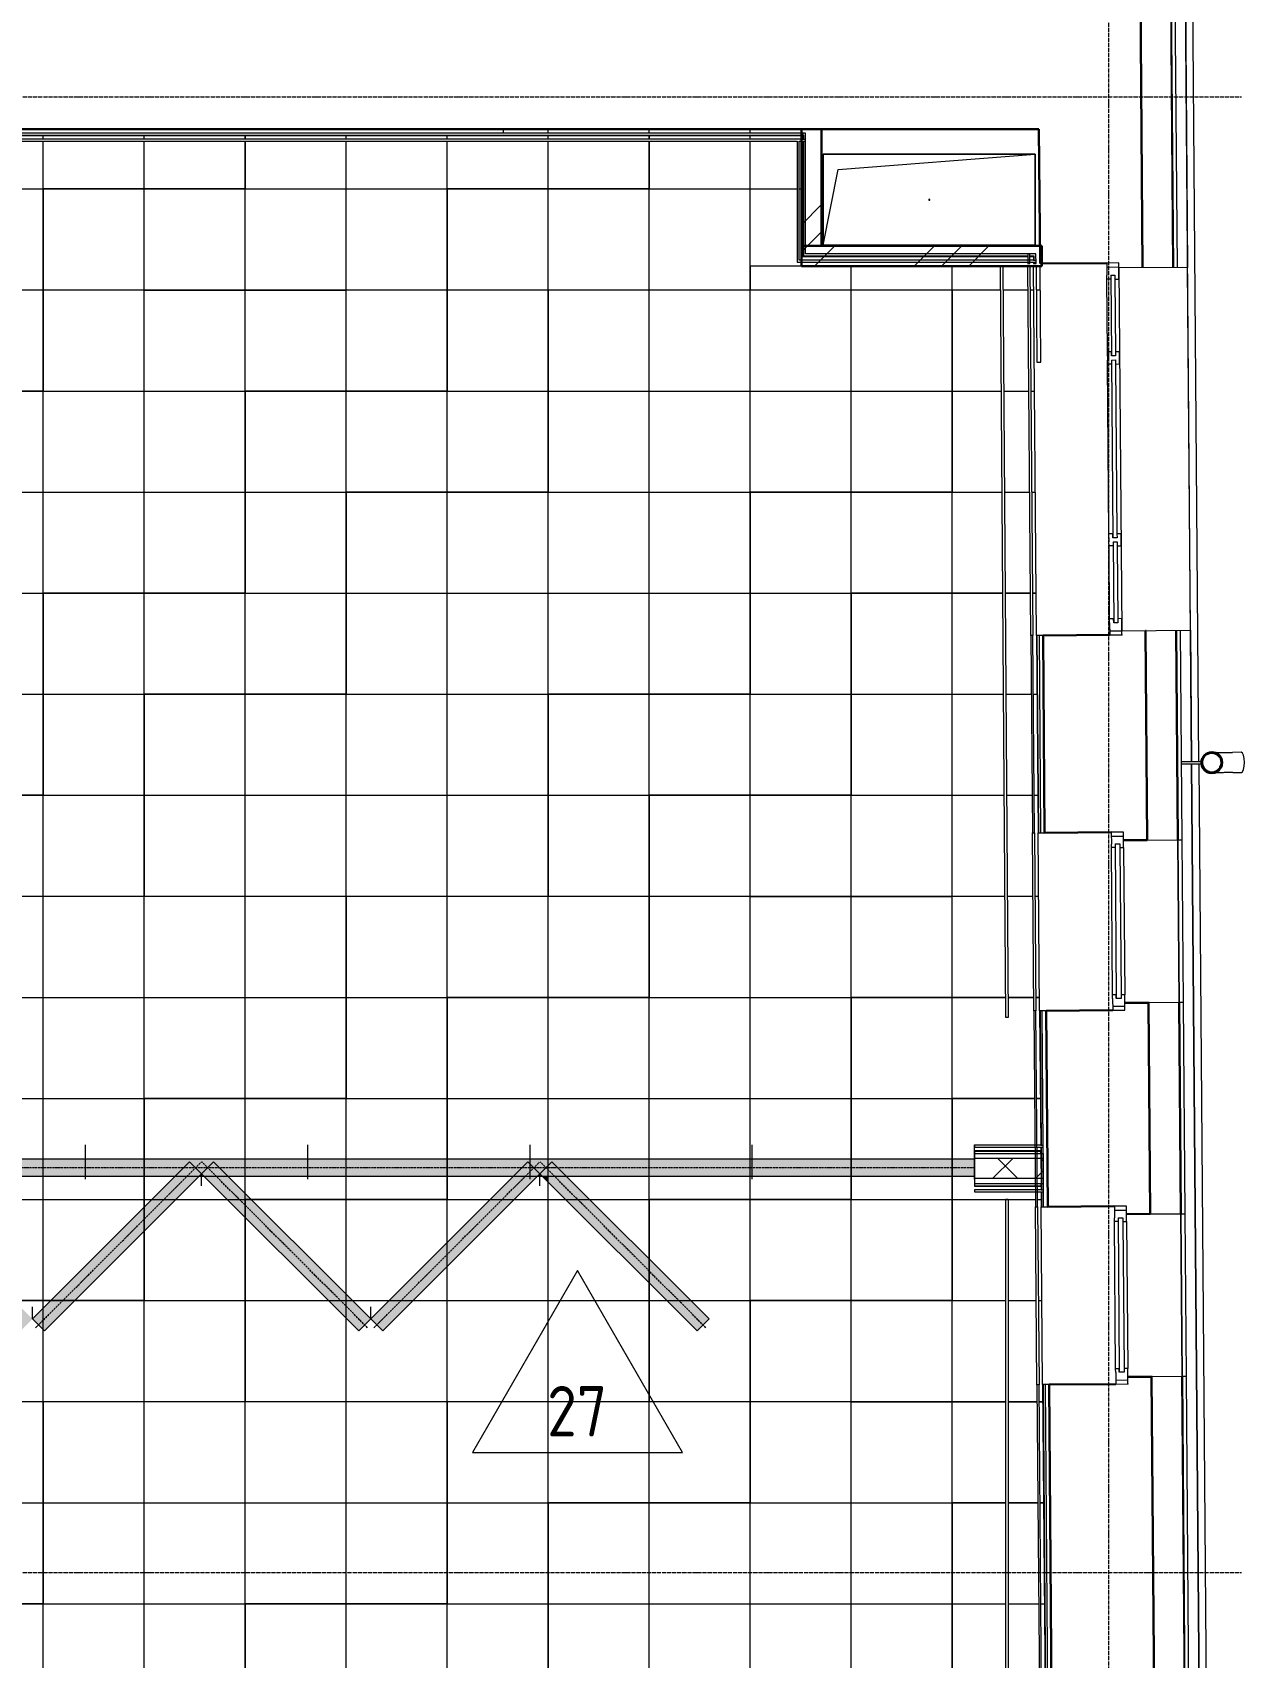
# Model space of a CAD drawing. Header units: millimetres. Extents: x -10915 to 62537, y -37640 to 44223.
# Drawn here: x 50021 to 56020, y 12524 to 20563 of the extents above; entities that cross this region are included whole.
import ezdxf

# ---------------------------------------------------------------- set-up
doc = ezdxf.new("R2010")
doc.units = ezdxf.units.MM
doc.linetypes.add('ADSK_Линия сетки', pattern=[25, 20, -2.5, 0, -2.5])
doc.linetypes.add('ADSK_Осевая', pattern=[14, 10, -2, 0, -2])
for name, color, linetype, lineweight in [('_ Окна', 7, 'Continuous', 9), ('Марки', 7, 'Continuous', 20), ('Обобщенные модели', 7, 'Continuous', 18), ('Окна', 7, 'Continuous', 9), ('Оси', 7, 'Continuous', 9), ('Перекрытие', 7, 'Continuous', 18), ('Перекрытие штриховка', 7, 'Continuous', 18), ('Стены внутренние', 7, 'Continuous', 18), ('Стены наружные', 7, 'Continuous', 18), ('Стены несущие', 7, 'Continuous', 30), ('Стены отделка', 7, 'Continuous', 30), ('Стены штриховка', 7, 'Continuous', 9), ('Узлы', 7, 'Continuous', 18)]:
    doc.layers.add(name, color=color, linetype=linetype, lineweight=lineweight)
doc.layers.add('Линии', color=7, linetype='Continuous', lineweight=9, true_color=0x00a600)
doc.styles.add('GOST Common_2', font='GOST_Common.ttf', dxfattribs={"width": 0.9, "height": 250})
pattern_1 = [(45, (0, 0), (-381.661, 381.661), []), (45, (134.94, 0), (0, 763.322), []), (45, (-134.94, 0), (0, 763.322), [])]

# ---------------------------------------------------------------- blocks, each defined once
blk = doc.blocks.new('GM_Отверстие прямоугольное _в плите_ - Отверстие-6225570-План полов 4-го этажа')
at = {"layer": 'Обобщенные модели'}
for p, q in [((-525, -225), (-525, 225)), ((-525, 225), (525, 225)), ((525, 225), (-525, 225)), ((-525, 225), (-525, -225)), ((-450, 150), (525, 225)), ((525, 225), (525, -225)), ((525, -225), (525, 225)), ((-525, -225), (-450, 150)), ((525, -225), (-525, -225)), ((-525, -225), (525, -225))]:
    blk.add_line(p, q, dxfattribs=at)
for start, end in [(360, 180), (180, 360), (60, 165), (300, 360), (195, 270)]:
    blk.add_arc((0, 0), 2.5, start, end, dxfattribs=at)
blk = doc.blocks.new('Водосток - Тип 1 _карниз больше 490мм_-5168659-План полов 4-го этажа')
at = {"layer": 'Обобщенные модели'}
for p, q in [((75, 306.2), (75, 263.6)), ((175, 263.6), (175, 306.2)), ((120, 109.1), (120, 10)), ((130, 10), (130, 109.1)), ((120, -10), (120, -12.6)), ((130, -12.6), (130, -10))]:
    blk.add_line(p, q, dxfattribs=at)
at = {"layer": 'Обобщенные модели', "flags": 128}
for points in [[(75, 173), (75, 174.3), (75, 177), (75, 179.8), (75, 182.9), (75, 186.2), (75, 189.7), (75, 193.4), (75, 197.2), (75, 201.3), (75, 205.5), (75, 209.9), (75, 214.4), (75, 219.1), (75, 224), (75, 229), (75, 234.1), (75, 239.3), (75, 244.6), (75, 250.1), (75, 255.6), (75, 261.3), (75, 263.6)], [(175, 263.6), (175, 258), (175, 252.4), (175, 246.9), (175, 241.5), (175, 236.2), (175, 231.1), (175, 226), (175, 221.1), (175, 216.4), (175, 211.8), (175, 207.3), (175, 203), (175, 198.9), (175, 194.9), (175, 191.2), (175, 187.6), (175, 184.3), (175, 181.1), (175, 178.1), (175, 175.4), (175, 173)]]:
    blk.add_lwpolyline(points, dxfattribs=at)
at = {"layer": 'Обобщенные модели'}
for start, end in [(90, 270), (270, 90)]:
    blk.add_arc((125, 160), 52, start, end, dxfattribs=at)
at = {"layer": 'Обобщенные модели', "lineweight": 40}
for start, end in [(90, 270), (270, 90)]:
    blk.add_arc((125, 160), 50, start, end, dxfattribs=at)
at = {"layer": 'Обобщенные модели'}
for start_param, end_param in [(4.712389, 6.283185), (3.141593, 4.712389)]:
    blk.add_ellipse((125, 306.2), major_axis=(-50, 0), ratio=0.309017, start_param=start_param, end_param=end_param, dxfattribs=at)
blk = doc.blocks.new('окно трехпол с фрамугой - 1840х2380 и 2390 _h___нов_ ОК-5-2174128-План полов 4-го этажа')
at = {"layer": '_ Окна', "lineweight": 18}
for p, q in [((-840, 135), (-920, 135)), ((-920, 135), (-920, 75)), ((-860, 95), (-860, 115)), ((-860, 115), (-840, 115)), ((-860, 95), (-840, 95)), ((-840, 115), (-840, 135)), ((-840, 95), (-840, 75)), ((-420, 135), (-480, 135)), ((-480, 135), (-480, 115)), ((-480, 115), (-460, 115)), ((-480, 95), (-480, 75)), ((-460, 95), (-480, 95)), ((-460, 115), (-460, 95)), ((-440, 95), (-440, 115)), ((-440, 115), (-420, 115)), ((-440, 95), (-420, 95)), ((-420, 115), (-420, 135)), ((-420, 95), (-420, 75)), ((480, 135), (420, 135)), ((420, 135), (420, 115)), ((420, 115), (440, 115)), ((420, 95), (420, 75)), ((440, 95), (420, 95)), ((440, 115), (440, 95)), ((460, 95), (460, 115)), ((460, 115), (480, 115)), ((460, 95), (480, 95)), ((480, 115), (480, 135)), ((480, 95), (480, 75)), ((840, 135), (840, 115)), ((920, 135), (840, 135)), ((840, 115), (860, 115)), ((840, 95), (840, 75)), ((860, 95), (840, 95)), ((860, 115), (860, 95)), ((920, 75), (920, 135)), ((-920, 75), (-860, 75)), ((-840, 75), (-860, 75)), ((-460, 75), (-480, 75)), ((-460, 75), (-440, 75)), ((-420, 75), (-440, 75)), ((440, 75), (420, 75)), ((440, 75), (460, 75)), ((480, 75), (460, 75)), ((860, 75), (840, 75)), ((860, 75), (920, 75))]:
    blk.add_line(p, q, dxfattribs=at)
at = {"layer": '_ Окна'}
for p, q in [((-900, 75), (-900, 135)), ((-860, 95), (-460, 95)), ((-840, 115), (-480, 115)), ((-440, 95), (440, 95)), ((-420, 115), (420, 115)), ((460, 95), (860, 95)), ((480, 115), (840, 115)), ((900, 75), (900, 135))]:
    blk.add_line(p, q, dxfattribs=at)
at = {"layer": 'Окна'}
for p, q in [((900, 475), (-895, 475)), ((-895, 475), (-895, 135)), ((900, 135), (900, 475)), ((-895, 135), (900, 135)), ((-480, 75), (-840, 75)), ((420, 75), (-420, 75)), ((840, 75), (480, 75))]:
    blk.add_line(p, q, dxfattribs=at)
blk = doc.blocks.new('окна_rehau_однопольное_фрамуга_сверху - 840х2320 _глухое_ _нов_ ок-24-2066060-План полов 4-го этажа')
at = {"layer": '_ Окна', "lineweight": 18}
for p, q in [((-364, 135), (-440, 135)), ((-440, 135), (-440, 75)), ((-382, 93), (-382, 117)), ((-382, 117), (-364, 117)), ((-382, 93), (-364, 93)), ((-364, 117), (-364, 135)), ((-364, 93), (-364, 75)), ((364, 135), (364, 117)), ((440, 135), (364, 135)), ((364, 117), (382, 117)), ((364, 93), (364, 75)), ((382, 93), (364, 93)), ((382, 117), (382, 93)), ((440, 75), (440, 135)), ((-440, 75), (-382, 75)), ((-364, 75), (-382, 75)), ((382, 75), (364, 75)), ((382, 75), (440, 75))]:
    blk.add_line(p, q, dxfattribs=at)
at = {"layer": '_ Окна'}
for p, q in [((-420, 75), (-420, 135)), ((-382, 93), (382, 93)), ((-364, 117), (364, 117)), ((420, 75), (420, 135))]:
    blk.add_line(p, q, dxfattribs=at)
at = {"layer": 'Окна'}
for p, q in [((-364, 135), (364, 135)), ((364, 75), (-364, 75))]:
    blk.add_line(p, q, dxfattribs=at)
blk = doc.blocks.new('ADSK_Марка_ПерекрытиеПол - Экземпляр_Отделка пола-158379-План полов 4-го этажа')
at = {"layer": 'Марки', "color": 1, "true_color": 0xff0000}
for p, q in [((0, 9), (-5.196, 0)), ((5.196, 0), (0, 9)), ((-5.196, 0), (5.196, 0))]:
    blk.add_line(p, q, dxfattribs=at)

msp = doc.modelspace()

# ---------------------------------------------------------------- hatches: boundary and pattern name
at = {"layer": 'Перекрытие штриховка', "lineweight": 9}
h = msp.add_hatch(dxfattribs=at)
h.set_pattern_fill('FP_73', color=256, style=0, pattern_type=2)
h.set_pattern_definition([(180, (52073.4, 14289.35), (-6e-14, -500), []), (270, (52073.4, 14289.35), (500, 3e-14), [])])
h.paths.add_polyline_path([(54573.4, 8801.348), (54573.4, 8819.348), (54073.4, 8819.348), (54073.4, 8801.348), (54085.4, 8801.348)])
h.paths.add_polyline_path([(50597.4, 8801.348), (52073.4, 8801.348), (52073.4, 8819.348), (50573.4, 8819.348), (50573.4, 8801.348)])
h.paths.add_polyline_path([(54316.338, 8829.348), (54573.4, 8829.348), (54573.4, 9289.348), (54839.301, 9289.348), (54839.301, 9789.348), (54073.4, 9789.348), (54073.4, 8829.348), (54113.4, 8829.348)])
h.paths.add_polyline_path([(50653.4, 8829.348), (52073.4, 8829.348), (52073.4, 9789.348), (53073.4, 9789.348), (53073.4, 10789.348), (54073.4, 10789.348), (54073.4, 11789.348), (54839.301, 11789.348), (54839.301, 13289.348), (54573.4, 13289.348), (54573.4, 12289.348), (53573.4, 12289.348), (53573.4, 11289.348), (52573.4, 11289.348), (52573.4, 10289.348), (51573.4, 10289.348), (51573.4, 9289.348), (50573.4, 9289.348), (50573.4, 8829.348)])
h.paths.add_polyline_path([(55058.331, 9289.348), (55054.287, 9789.348), (55036.287, 9789.348), (55041.417, 9289.348), (55056.543, 9289.348)])
h.paths.add_polyline_path([(49573.4, 9289.348), (49573.4, 10289.348), (50573.4, 10289.348), (50573.4, 11289.348), (51573.4, 11289.348), (51573.4, 12289.348), (52573.4, 12289.348), (52573.4, 13289.348), (53573.4, 13289.348), (53573.4, 14289.348), (54573.4, 14289.348), (54573.4, 15289.348), (54981.804, 15289.348), (54977.76, 15789.348), (54850.6, 15789.348), (54851.301, 15690.829), (54839.301, 15690.744), (54838.599, 15789.348), (54073.4, 15789.348), (54073.4, 14789.348), (53073.4, 14789.348), (53073.4, 13789.348), (52073.4, 13789.348), (52073.4, 12789.348), (51073.4, 12789.348), (51073.4, 11789.348), (50073.4, 11789.348), (50073.4, 10789.348), (49073.4, 10789.348), (49073.4, 9789.348), (49013.614, 9789.348), (49013.614, 9770), (49075.614, 9770), (49075.614, 9289.348), (49093.614, 9289.348), (49093.614, 9770), (49103.614, 9770), (49103.614, 9289.348), (49240.353, 9289.348)])
h.paths.add_polyline_path([(54851.301, 9289.348), (55030.33, 9289.348), (55026.287, 9789.348), (54851.301, 9789.348), (54851.301, 9353.683)])
h.paths.add_polyline_path([(48923.614, 9770), (48943.614, 9770), (48943.614, 9789.348), (48923.614, 9789.348)])
h.paths.add_polyline_path([(55032.938, 11789.348), (55038.112, 11789.348), (55025.98, 13289.348), (55007.98, 13289.348), (55020.111, 11789.348), (55026.536, 11789.348)])
h.paths.add_polyline_path([(54851.301, 11789.348), (55010.111, 11789.348), (54997.98, 13289.348), (54851.301, 13289.348), (54851.301, 12011.448)])
h.paths.add_polyline_path([(49573.4, 12789.348), (50073.4, 12789.348), (50073.4, 13789.348), (51073.4, 13789.348), (51073.4, 14789.348), (52073.4, 14789.348), (52073.4, 15789.348), (53073.4, 15789.348), (53073.4, 16789.348), (54073.4, 16789.348), (54073.4, 17789.348), (54824.37, 17789.348), (54813.698, 19289.348), (54573.4, 19289.348), (54573.4, 18289.348), (53573.4, 18289.348), (53573.4, 17289.348), (52573.4, 17289.348), (52573.4, 16289.348), (51573.4, 16289.348), (51573.4, 15289.348), (50573.4, 15289.348), (50573.4, 14289.348), (49573.4, 14289.348), (49573.4, 13289.348), (49155.924, 13289.348), (49150.589, 12789.348), (49206.389, 12789.348)])
h.paths.add_polyline_path([(49122.588, 12789.348), (49140.589, 12789.348), (49145.924, 13289.348), (49127.923, 13289.348), (49122.728, 12802.464)])
h.paths.add_polyline_path([(54996.139, 15289.348), (55009.805, 15289.348), (55005.761, 15789.348), (54987.761, 15789.348), (54991.804, 15289.348)])
h.paths.add_polyline_path([(49166.391, 15289.348), (49167.264, 15289.348), (49183.269, 16789.348), (49165.268, 16789.348), (49149.263, 15289.348)])
h.paths.add_polyline_path([(49178.39, 15289.348), (49573.4, 15289.348), (49573.4, 16289.348), (50573.4, 16289.348), (50573.4, 17289.348), (51573.4, 17289.348), (51573.4, 18289.348), (52573.4, 18289.348), (52573.4, 19289.348), (53573.4, 19289.348), (53573.4, 19407.742), (53826.852, 19407.742), (53826.852, 19427.742), (53806.852, 19427.742), (53806.852, 20025.573), (53073.4, 20025.573), (53073.4, 19789.348), (52073.4, 19789.348), (52073.4, 18789.348), (51073.4, 18789.348), (51073.4, 17789.348), (50073.4, 17789.348), (50073.4, 16789.348), (49193.269, 16789.348), (49177.264, 15289.348)])
h.paths.add_polyline_path([(54961.585, 17789.348), (54948.399, 19289.348), (54825.698, 19289.348), (54836.37, 17789.348), (54948.399, 17789.348)])
h.paths.add_polyline_path([(54973.28, 17789.348), (54989.586, 17789.348), (54976.398, 19289.348), (54959.454, 19289.348), (54971.585, 17789.348)])
h.paths.add_polyline_path([(49073.4, 18020.299), (49073.4, 18789.348), (50073.4, 18789.348), (50073.4, 19789.348), (51073.4, 19789.348), (51073.4, 20025.573), (49573.4, 20025.573), (49573.4, 19289.348), (48726.034, 19288.963), (48679.062, 19209.574), (48668.713, 18239.629), (48713.98, 18159.257), (48706.138, 18154.84), (48711.046, 18146.127), (48667.443, 18120.609), (48667.411, 18117.636), (48670.645, 18111.896), (48667.33, 18110.029), (48667.166, 18094.638), (48676.166, 18094.638), (48676.326, 18109.541), (48728.323, 18108.986), (48728.429, 18118.985), (48737.429, 18118.889), (48736.629, 18023.895), (48862.083, 18022.554)])
h.paths.add_polyline_path([(54992.342, 18932.388), (55012.341, 18932.55), (55008.405, 19289.348), (54989.455, 19289.348), (54992.34, 18932.55)])
h.paths.add_polyline_path([(53826.852, 19437.742), (53826.852, 20025.573), (53816.852, 20025.573), (53816.852, 19437.742)])
h.paths.add_polyline_path([(49890.559, 20035.573), (51073.4, 20035.573), (51073.4, 20053.573), (49573.4, 20053.573), (49573.4, 20035.573), (49657.683, 20035.573)])
h.paths.add_polyline_path([(53319.625, 20035.573), (53826.852, 20035.573), (53826.852, 20053.573), (53073.4, 20053.573), (53073.4, 20035.573)])
h.paths.add_polyline_path([(53349.625, 20065.573), (53826.852, 20065.573), (53826.852, 20085.492), (53073.4, 20085.492), (53073.4, 20065.573)])
h = msp.add_hatch(dxfattribs=at)
h.set_pattern_fill('FP_74', color=256, style=0, pattern_type=2)
h.set_pattern_definition([(0, (52573.4, 11289.35), (0, 500), []), (90, (52573.4, 11289.35), (-500, 3e-14), [])])
h.paths.add_polyline_path([(52597.4, 8801.348), (54073.4, 8801.348), (54073.4, 8819.348), (52573.4, 8819.348), (52573.4, 8801.348)])
h.paths.add_polyline_path([(50073.4, 8801.348), (50573.4, 8801.348), (50573.4, 8819.348), (50073.4, 8819.348)])
h.paths.add_polyline_path([(54004.462, 8829.348), (54073.4, 8829.348), (54073.4, 9789.348), (54839.301, 9789.348), (54839.301, 11289.348), (54573.4, 11289.348), (54573.4, 10289.348), (53573.4, 10289.348), (53573.4, 9289.348), (52573.4, 9289.348), (52573.4, 8829.348), (52975.986, 8829.348)])
h.paths.add_polyline_path([(50073.4, 8829.348), (50573.4, 8829.348), (50573.4, 9289.348), (51573.4, 9289.348), (51573.4, 10289.348), (52573.4, 10289.348), (52573.4, 11289.348), (53573.4, 11289.348), (53573.4, 12289.348), (54573.4, 12289.348), (54573.4, 13289.348), (54839.301, 13289.348), (54839.301, 13789.348), (54073.4, 13789.348), (54073.4, 12789.348), (53073.4, 12789.348), (53073.4, 11789.348), (52073.4, 11789.348), (52073.4, 10789.348), (51073.4, 10789.348), (51073.4, 9789.348), (50073.4, 9789.348), (50073.4, 9289.348)])
h.paths.add_polyline_path([(49073.4, 9789.348), (49073.4, 10789.348), (50073.4, 10789.348), (50073.4, 11789.348), (51073.4, 11789.348), (51073.4, 12789.348), (52073.4, 12789.348), (52073.4, 13789.348), (53073.4, 13789.348), (53073.4, 14789.348), (54073.4, 14789.348), (54073.4, 15789.348), (54838.599, 15789.348), (54827.927, 17289.348), (54573.4, 17289.348), (54573.4, 16289.348), (53573.4, 16289.348), (53573.4, 15289.348), (52573.4, 15289.348), (52573.4, 14289.348), (51573.4, 14289.348), (51573.4, 13289.348), (50573.4, 13289.348), (50573.4, 12289.348), (49573.4, 12289.348), (49573.4, 11289.348), (49103.614, 11289.348), (49103.614, 11170), (49093.614, 11170), (49093.614, 11289.348), (49075.614, 11289.348), (49075.614, 11170), (49063.614, 11170), (49063.614, 10980), (48958.048, 10980), (48923.614, 10920.359), (48923.614, 10019.641), (48989.736, 9905.115), (48981.942, 9900.615), (48986.942, 9891.954), (48941.909, 9865.954), (48946.909, 9857.294), (48939.114, 9852.794), (48923.614, 9879.641), (48923.614, 9789.348), (48943.614, 9790), (48943.614, 9840), (48952.614, 9840), (48952.614, 9855), (49004.614, 9855), (49004.614, 9865), (49013.614, 9865), (49013.705, 9789.348), (49063.614, 9789.348)])
h.paths.add_polyline_path([(55054.287, 9789.348), (55042.156, 11289.348), (55024.155, 11289.348), (55036.287, 9789.348), (55044.535, 9789.348)])
h.paths.add_polyline_path([(55026.287, 9789.348), (55014.155, 11289.348), (54851.301, 11289.348), (54851.301, 9789.348), (55016.536, 9789.348)])
h.paths.add_polyline_path([(49145.924, 13289.348), (49161.929, 14789.348), (49143.928, 14789.348), (49127.923, 13289.348), (49143.461, 13289.348)])
h.paths.add_polyline_path([(55025.98, 13289.348), (55021.255, 13789.348), (55003.936, 13789.348), (55007.98, 13289.348), (55023.255, 13289.348)])
h.paths.add_polyline_path([(54997.98, 13289.348), (54993.256, 13789.348), (54851.301, 13789.348), (54851.301, 13289.348), (54993.256, 13289.348)])
h.paths.add_polyline_path([(49155.924, 13289.348), (49573.4, 13289.348), (49573.4, 14289.348), (50573.4, 14289.348), (50573.4, 15289.348), (51573.4, 15289.348), (51573.4, 16289.348), (52573.4, 16289.348), (52573.4, 17289.348), (53573.4, 17289.348), (53573.4, 18289.348), (54573.4, 18289.348), (54573.4, 19289.348), (54813.698, 19289.348), (54812.408, 19407.742), (54073.4, 19407.742), (54073.4, 18789.348), (53073.4, 18789.348), (53073.4, 17789.348), (52073.4, 17789.348), (52073.4, 16789.348), (51073.4, 16789.348), (51073.4, 15789.348), (50073.4, 15789.348), (50073.4, 14789.348), (49171.929, 14789.348), (49156.88, 13378.877)])
h.paths.add_polyline_path([(54987.761, 15789.348), (55005.761, 15789.348), (54993.279, 17289.348), (54975.629, 17289.348), (54987.062, 15875.686)])
h.paths.add_polyline_path([(54977.76, 15789.348), (54965.629, 17289.348), (54839.927, 17289.348), (54851.301, 15789.348), (54971.177, 15789.348)])
h.paths.add_polyline_path([(50073.4, 16789.348), (50073.4, 17789.348), (51073.4, 17789.348), (51073.4, 18789.348), (52073.4, 18789.348), (52073.4, 19789.348), (53073.4, 19789.348), (53073.4, 20025.573), (51573.4, 20025.573), (51573.4, 19289.348), (50573.4, 19289.348), (50573.4, 18289.348), (49573.4, 18289.348), (49573.4, 17289.348), (49198.604, 17289.348), (49193.269, 16789.348), (49573.4, 16789.348)])
h.paths.add_polyline_path([(49166.391, 16789.348), (49183.269, 16789.348), (49188.604, 17289.348), (49170.603, 17289.348), (49165.268, 16789.348)])
h.paths.add_polyline_path([(54973.28, 19289.348), (54977.454, 19289.348), (54976.398, 19407.742), (54958.496, 19407.742), (54959.454, 19289.348)])
h.paths.add_polyline_path([(54825.698, 19289.348), (54949.453, 19289.348), (54948.399, 19407.742), (54824.855, 19407.742), (54825.222, 19356.166)])
h.paths.add_polyline_path([(49168.437, 19289.348), (49573.4, 19289.348), (49573.4, 20025.573), (49227.8, 20025.573), (49221.326, 19418.8), (49211.33, 19419.227), (49218.098, 20053.573), (49200.097, 20053.573), (49193.327, 19419.099), (48751.352, 19423.815), (48750.339, 19328.82), (48741.339, 19328.916), (48741.339, 19338.917), (48689.449, 19339.471), (48689.449, 19354.47), (48680.61, 19354.566), (48681.356, 19338.635), (48683.719, 19337.237), (48680.364, 19331.567), (48681.356, 19327.016), (48723.38, 19302.152), (48718.288, 19293.546), (48726.034, 19289.348), (49161.329, 19289.348)])
h.paths.add_polyline_path([(55008.405, 19289.348), (55009.455, 19289.348), (55008.405, 19407.742), (54988.497, 19407.742), (54989.455, 19289.348), (54992.342, 19289.348)])
h.paths.add_polyline_path([(53073.4, 20035.573), (53073.4, 20053.573), (51573.4, 20053.573), (51573.4, 20035.573), (52975.986, 20035.573)])
h.paths.add_polyline_path([(49542.516, 20035.573), (49573.4, 20035.573), (49573.4, 20053.573), (49228.099, 20053.573), (49228.099, 20035.573)])
h.paths.add_polyline_path([(49188.435, 20065.573), (49188.438, 20065.573), (49188.435, 20085.492), (49188.435, 20085.337), (49188.224, 20065.573)])
h.paths.add_polyline_path([(52975.986, 20065.573), (53073.4, 20065.573), (53073.4, 20085.573), (52352.126, 20085.492), (52352.126, 20065.573), (52797.176, 20065.573)])
h = msp.add_hatch(dxfattribs=at)
h.set_pattern_fill('FP_51', color=256, style=0, pattern_type=2)
h.set_pattern_definition([(90, (40573.4, 11789.35), (-500, 3e-14), []), (180, (40573.4, 11789.35), (-6e-14, -500), [])])
h.paths.add_polyline_path([(49103.614, 8801.348), (50073.4, 8801.348), (50073.4, 8819.348), (49103.614, 8819.348)])
h.paths.add_polyline_path([(49093.614, 8789.348), (49103.614, 8789.348), (49103.614, 8801.348), (49093.614, 8801.348), (49093.614, 8799.345)])
h.paths.add_polyline_path([(55064.294, 8799.348), (55064.133, 8801.348), (55062.278, 8801.348), (55064.278, 8799.364)])
h.paths.add_polyline_path([(49075.614, 8801.348), (49093.614, 8801.348), (49093.614, 9289.348), (49075.614, 9289.348), (49075.614, 8819.348)])
h.paths.add_polyline_path([(49075.614, 8799.348), (49075.614, 8801.348), (49073.81, 8799.348)])
h.paths.add_polyline_path([(55032.938, 8801.348), (55062.276, 8801.591), (55062.052, 8819.348), (54851.301, 8819.348), (54851.301, 8801.348)])
h.paths.add_polyline_path([(54573.4, 8801.348), (54839.301, 8801.348), (54839.301, 8819.348), (54573.4, 8819.348)])
h.paths.add_polyline_path([(52085.4, 8801.348), (52573.4, 8801.348), (52573.4, 8819.348), (52073.4, 8819.348), (52073.4, 8801.348)])
h.paths.add_polyline_path([(55016.536, 8829.348), (55034.048, 8829.733), (55030.33, 9289.348), (54851.301, 9289.348), (54851.301, 8829.348)])
h.paths.add_polyline_path([(54839.301, 8829.348), (54839.301, 9289.348), (54573.4, 9289.348), (54573.4, 8829.348), (54613.4, 8829.348)])
h.paths.add_polyline_path([(49104.397, 8829.348), (50073.4, 8829.348), (50073.4, 9789.348), (51073.4, 9789.348), (51073.4, 10789.348), (52073.4, 10789.348), (52073.4, 11789.348), (53073.4, 11789.348), (53073.4, 12789.348), (54073.4, 12789.348), (54073.4, 13789.348), (54839.301, 13789.348), (54839.301, 14789.348), (54851.301, 14789.348), (54851.301, 13789.348), (54993.936, 13789.348), (54985.537, 14827.823), (54684.376, 14827.823), (54684.376, 14837.823), (54985.456, 14837.823), (54985.31, 14855.823), (54684.096, 14855.823), (54684.096, 15029.823), (54983.903, 15029.823), (54983.757, 15047.823), (54684.096, 15047.823), (54684.096, 15057.823), (54983.677, 15057.823), (54981.804, 15289.348), (54573.4, 15289.348), (54573.4, 14289.348), (53573.4, 14289.348), (53573.4, 13289.348), (52573.4, 13289.348), (52573.4, 12289.348), (51573.4, 12289.348), (51573.4, 11289.348), (50573.4, 11289.348), (50573.4, 10289.348), (49573.4, 10289.348), (49573.4, 9289.348), (49103.614, 9289.348), (49103.614, 8829.348)])
h.paths.add_polyline_path([(52073.4, 8829.348), (52573.4, 8829.348), (52573.4, 9289.348), (53573.4, 9289.348), (53573.4, 10289.348), (54573.4, 10289.348), (54573.4, 11289.348), (54839.301, 11289.348), (54839.301, 11789.348), (54073.4, 11789.348), (54073.4, 10789.348), (53073.4, 10789.348), (53073.4, 9789.348), (52073.4, 9789.348), (52073.4, 9353.683)])
h.paths.add_polyline_path([(55062.052, 8829.348), (55058.331, 9289.348), (55040.331, 9289.348), (55044.051, 8829.348), (55061.416, 8829.348)])
h.paths.add_polyline_path([(49573.4, 11289.348), (49573.4, 12289.348), (50573.4, 12289.348), (50573.4, 13289.348), (51573.4, 13289.348), (51573.4, 14289.348), (52573.4, 14289.348), (52573.4, 15289.348), (53573.4, 15289.348), (53573.4, 16289.348), (54573.4, 16289.348), (54573.4, 17289.348), (54827.927, 17289.348), (54824.37, 17789.348), (54073.4, 17789.348), (54073.4, 16789.348), (53073.4, 16789.348), (53073.4, 15789.348), (52073.4, 15789.348), (52073.4, 14789.348), (51073.4, 14789.348), (51073.4, 13789.348), (50073.4, 13789.348), (50073.4, 12789.348), (49150.589, 12789.348), (49143.354, 12111.216), (49103.614, 12111.216), (49103.641, 11289.348), (49168.436, 11289.348)])
h.paths.add_polyline_path([(55042.156, 11289.348), (55038.112, 11789.348), (55020.111, 11789.348), (55024.155, 11289.348), (55033.263, 11289.348)])
h.paths.add_polyline_path([(49093.614, 11289.348), (49093.614, 12111.747), (49075.614, 12111.216), (49075.614, 11289.348)])
h.paths.add_polyline_path([(54851.301, 11289.348), (55014.155, 11289.348), (55010.111, 11789.348), (54851.301, 11789.348), (54851.301, 11567.248)])
h.paths.add_polyline_path([(49133.461, 12121.322), (49140.589, 12789.348), (49122.588, 12789.348), (49115.494, 12124.514), (49103.614, 12124.514), (49103.641, 12121.641), (49119.202, 12121.475)])
h.paths.add_polyline_path([(49093.614, 12121.748), (49093.614, 12124.748), (49075.614, 12124.514), (49075.909, 12121.937)])
h.paths.add_polyline_path([(49075.614, 12124.94), (49075.614, 12136.941), (49073.614, 12136.642), (49073.635, 12126.94)])
h.paths.add_polyline_path([(55003.936, 13789.348), (55021.937, 13789.348), (55013.295, 14827.823), (54995.537, 14827.823), (55003.856, 13799.231)])
h.paths.add_polyline_path([(49430.844, 14789.348), (50073.4, 14789.348), (50073.4, 15789.348), (51073.4, 15789.348), (51073.4, 16789.348), (52073.4, 16789.348), (52073.4, 17789.348), (53073.4, 17789.348), (53073.4, 18789.348), (54073.4, 18789.348), (54073.4, 19407.742), (53573.4, 19407.742), (53573.4, 19289.348), (52573.4, 19289.348), (52573.4, 18289.348), (51573.4, 18289.348), (51573.4, 17289.348), (50573.4, 17289.348), (50573.4, 16289.348), (49573.4, 16289.348), (49573.4, 15289.348), (49177.264, 15289.348), (49171.929, 14789.348), (49356.096, 14789.348)])
h.paths.add_polyline_path([(49146.392, 14789.348), (49161.929, 14789.348), (49166.391, 15289.348), (49149.263, 15289.348), (49143.928, 14789.348)])
h.paths.add_polyline_path([(55013.311, 14855.823), (54995.311, 14855.823), (54996.139, 14837.823), (55013.457, 14837.823)])
h.paths.add_polyline_path([(55011.758, 15029.823), (55011.904, 15029.823), (55011.678, 15047.823), (54993.758, 15047.823), (54993.903, 15029.823), (55011.678, 15029.823)])
h.paths.add_polyline_path([(54993.677, 15057.823), (55011.678, 15057.823), (55009.805, 15289.348), (54991.804, 15289.348), (54993.103, 15128.754)])
h.paths.add_polyline_path([(49170.603, 17289.348), (49188.604, 17289.348), (49196.389, 18018.987), (49206.389, 18018.88), (49198.604, 17289.348), (49573.4, 17289.348), (49573.4, 18289.348), (50573.4, 18289.348), (50573.4, 19289.348), (51573.4, 19289.348), (51573.4, 20025.573), (51073.4, 20025.573), (51073.4, 19789.348), (50073.4, 19789.348), (50073.4, 18789.348), (49073.4, 18789.348), (49073.4, 18020.299), (49178.388, 18018.987), (49174.855, 17687.893)])
h.paths.add_polyline_path([(54975.629, 17289.348), (54993.63, 17289.348), (54989.586, 17789.348), (54971.585, 17789.348), (54973.28, 17579.736)])
h.paths.add_polyline_path([(54948.399, 17289.348), (54965.629, 17289.348), (54961.585, 17789.348), (54836.37, 17789.348), (54839.927, 17289.348), (54851.301, 17289.348)])
h.paths.add_polyline_path([(51573.4, 20035.573), (51573.4, 20053.573), (51073.4, 20053.573), (51073.4, 20035.573), (51489.118, 20035.573)])
at = {"layer": 'Стены внутренние', "lineweight": 9}
h = msp.add_hatch(dxfattribs=at)
h.set_pattern_fill('FP_1', color=256, style=0, pattern_type=2)
h.set_pattern_definition(pattern_1)
h.paths.add_polyline_path([(53926.852, 19507.742), (53926.852, 20085.573), (53826.852, 20085.492), (53826.852, 19507.742)])
h = msp.add_hatch(dxfattribs=at)
h.set_pattern_fill('FP_1', color=256, style=0, pattern_type=2)
h.set_pattern_definition(pattern_1)
h.paths.add_polyline_path([(55016.622, 19420.161), (55016.622, 19420.228), (55008.397, 19420.161)])
h.paths.add_polyline_path([(54812.855, 19407.742), (55016.622, 19407.742), (55016.622, 19420.161), (55008.397, 19420.161), (55007.689, 19507.742), (53826.852, 19507.742), (53826.852, 19407.742), (54812.408, 19407.742)])
h = msp.add_hatch(dxfattribs=at)
h.set_pattern_fill('FP_3', color=256, style=0, pattern_type=2)
h.set_pattern_definition([(45, (0, 0), (-106.066, 106.066), []), (135, (0, 0), (-106.066, -106.066), [])])
h.paths.add_polyline_path([(54875.138, 14892.823), (55025.505, 14892.823), (55025.505, 14992.823), (54684.096, 14992.823), (54684.096, 14892.823), (54851.301, 14892.823)])
at = {"layer": 'Узлы', "true_color": 0xffffff}
h = msp.add_hatch(color=7, dxfattribs=at)
h.paths.add_polyline_path([(49612.096, 14905), (50073.4, 14905), (50073.4, 14989), (49184.096, 14989), (49184.096, 14905), (49573.4, 14905)])
h.paths.add_polyline_path([(54573.4, 14905), (54684.096, 14905), (54684.096, 14989), (54573.4, 14989), (54573.4, 14910.618)])
h.paths.add_polyline_path([(52520.652, 14905), (52573.4, 14905), (52573.4, 14989), (52073.4, 14989), (52073.4, 14905), (52401.858, 14905)])
h = msp.add_hatch(color=7, dxfattribs=at)
h.paths.add_polyline_path([(52975.986, 14905), (54073.4, 14905), (54073.4, 14989), (52573.4, 14989), (52573.4, 14905), (52957.748, 14905)])
h.paths.add_polyline_path([(50189.052, 14905), (50573.4, 14905), (50573.4, 14989), (50073.4, 14989), (50073.4, 14905)])
h = msp.add_hatch(color=7, dxfattribs=at)
h.paths.add_polyline_path([(50870.826, 14905), (52073.4, 14905), (52073.4, 14989), (50573.4, 14989), (50573.4, 14905), (50858.525, 14905)])
h.paths.add_polyline_path([(54573.4, 14905), (54573.4, 14989), (54073.4, 14989), (54073.4, 14905), (54518.7, 14905)])
h = msp.add_hatch(color=7, dxfattribs=at)
h.paths.add_polyline_path([(50080.707, 14139.484), (50230.571, 14289.348), (50111.777, 14289.348), (50021.31, 14198.881), (50073.4, 14146.791)])
h.paths.add_polyline_path([(50573.4, 14632.177), (50846.223, 14905), (50727.429, 14905), (50573.4, 14750.971)])
for points in [[(51073.4, 14702.426), (51073.4, 14789.348), (51105.272, 14789.348), (50989.62, 14905), (50870.826, 14905), (51029.939, 14745.887)], [(51905, 14289.348), (52520.652, 14905), (52401.858, 14905), (51786.206, 14289.348)], [(52573.4, 14876.855), (52573.4, 14905), (52545.255, 14905)], [(53073.4, 14376.855), (53073.4, 14495.649), (52664.049, 14905), (52573.4, 14905), (52573.4, 14876.855), (52975.986, 14474.269)], [(50230.571, 14289.348), (50573.4, 14632.177), (50573.4, 14750.971), (50111.777, 14289.348)], [(51573.4, 14202.426), (51573.4, 14289.348), (51605.272, 14289.348), (51105.272, 14789.348), (51073.4, 14789.348), (51073.4, 14702.426), (51529.939, 14245.887)], [(53310.771, 14139.484), (53370.168, 14198.881), (53073.4, 14495.649), (53073.4, 14376.855)], [(49961.913, 14139.484), (50021.31, 14198.881), (49930.844, 14289.348), (49812.05, 14289.348)], [(51636.342, 14139.484), (51695.739, 14198.881), (51605.272, 14289.348), (51573.4, 14289.348), (51573.4, 14202.426)], [(51755.136, 14139.484), (51905, 14289.348), (51786.206, 14289.348), (51695.739, 14198.881)]]:
    msp.add_hatch(color=7, dxfattribs=at).paths.add_polyline_path(points)

# ---------------------------------------------------------------- linework, layer by layer
at = {"layer": 'Линии', "color": 7}
for p, q in [((50284.096, 14890), (50284.096, 15060)), ((51384.096, 14890), (51384.096, 15060)), ((52484.096, 14890), (52484.096, 15060)), ((53584.096, 14890), (53584.096, 15060)), ((54684.096, 14890), (54684.096, 15060)), ((54684.096, 14989), (49184.096, 14989)), ((50799.128, 14976.698), (50021.31, 14198.881)), ((50858.525, 14917.302), (50799.128, 14976.698)), ((50917.922, 14976.698), (50858.525, 14917.302)), ((51695.739, 14198.881), (50917.922, 14976.698)), ((52473.557, 14976.698), (51695.739, 14198.881)), ((52532.954, 14917.302), (52473.557, 14976.698)), ((52592.351, 14976.698), (52532.954, 14917.302)), ((53370.168, 14198.881), (52592.351, 14976.698)), ((54684.096, 14905), (54684.096, 14989)), ((49184.096, 14905), (54684.096, 14905)), ((50080.707, 14139.484), (50858.525, 14917.302)), ((50858.525, 14917.302), (51636.342, 14139.484)), ((50858.525, 14857.302), (50858.525, 14917.302)), ((51755.136, 14139.484), (52532.954, 14917.302)), ((52532.954, 14917.302), (53310.771, 14139.484)), ((52532.954, 14857.302), (52532.954, 14917.302)), ((50021.31, 14198.881), (50021.31, 14258.881)), ((51695.739, 14198.881), (51695.739, 14258.881)), ((50021.31, 14198.881), (50080.707, 14139.484)), ((51636.342, 14139.484), (51695.739, 14198.881)), ((51695.739, 14198.881), (51755.136, 14139.484)), ((53310.771, 14139.484), (53370.168, 14198.881))]:
    msp.add_line(p, q, dxfattribs=at)
at = {"layer": 'Линии', "color": 7, "linetype": 'ADSK_Осевая', "lineweight": 18}
for p, q in [((50036.867, 14155.04), (50857.111, 14975.284)), ((51680.183, 14155.04), (50859.939, 14975.284)), ((51711.296, 14155.04), (52531.54, 14975.284)), ((53354.612, 14155.04), (52534.368, 14975.284)), ((54684.096, 14947), (49214.226, 14947))]:
    msp.add_line(p, q, dxfattribs=at)
at = {"layer": 'Оси', "linetype": 'ADSK_Линия сетки'}
for p, q in [((55349.565, -4909.651), (55349.565, 44222.998)), ((-10114.729, 20245), (56004.853, 20245)), ((-10114.729, 12945), (56004.853, 12945))]:
    msp.add_line(p, q, dxfattribs=at)
at = {"layer": 'Перекрытие'}
for p, q in [((51073.4, 20053.573), (51073.4, 20035.573)), ((51073.4, 20025.573), (51073.4, 19789.348)), ((51573.4, 20035.573), (51573.4, 20053.573)), ((51573.4, 19289.348), (51573.4, 20025.573)), ((53073.4, 20065.573), (53073.4, 20085.573)), ((53826.852, 20085.492), (53073.4, 20085.492)), ((53073.4, 20053.573), (53073.4, 20035.573)), ((53073.4, 20025.573), (53073.4, 19789.348)), ((55003.076, 20085.492), (53926.852, 20085.492)), ((51073.4, 19789.348), (50073.4, 19789.348)), ((50073.4, 19789.348), (50073.4, 18789.348)), ((53073.4, 19789.348), (52073.4, 19789.348)), ((52073.4, 19789.348), (52073.4, 18789.348)), ((53826.852, 19407.742), (53573.4, 19407.742)), ((53573.4, 19407.742), (53573.4, 19289.348)), ((54073.4, 18789.348), (54073.4, 19407.742)), ((50573.4, 18289.348), (50573.4, 19289.348)), ((50573.4, 19289.348), (51573.4, 19289.348)), ((53573.4, 19289.348), (52573.4, 19289.348)), ((52573.4, 19289.348), (52573.4, 18289.348)), ((54813.698, 19289.348), (54573.4, 19289.348)), ((54573.4, 19289.348), (54573.4, 18289.348)), ((54949.453, 19289.348), (54825.698, 19289.348)), ((54977.454, 19289.348), (54959.454, 19289.348)), ((55009.455, 19289.348), (54989.455, 19289.348)), ((50073.4, 18789.348), (49073.4, 18789.348)), ((52073.4, 18789.348), (51073.4, 18789.348)), ((51073.4, 18789.348), (51073.4, 17789.348)), ((53073.4, 17789.348), (53073.4, 18789.348)), ((53073.4, 18789.348), (54073.4, 18789.348)), ((49573.4, 18289.348), (50573.4, 18289.348)), ((52573.4, 18289.348), (51573.4, 18289.348)), ((51573.4, 18289.348), (51573.4, 17289.348)), ((54573.4, 18289.348), (53573.4, 18289.348)), ((53573.4, 18289.348), (53573.4, 17289.348)), ((51073.4, 17789.348), (50073.4, 17789.348)), ((50073.4, 17789.348), (50073.4, 16789.348)), ((52073.4, 16789.348), (52073.4, 17789.348)), ((52073.4, 17789.348), (53073.4, 17789.348)), ((54824.37, 17789.348), (54073.4, 17789.348)), ((54073.4, 17789.348), (54073.4, 16789.348)), ((54961.585, 17789.348), (54836.37, 17789.348)), ((54989.586, 17789.348), (54971.585, 17789.348)), ((51573.4, 17289.348), (50573.4, 17289.348)), ((50573.4, 17289.348), (50573.4, 16289.348)), ((53573.4, 17289.348), (52573.4, 17289.348)), ((52573.4, 17289.348), (52573.4, 16289.348)), ((54573.4, 16289.348), (54573.4, 17289.348)), ((54573.4, 17289.348), (54827.927, 17289.348)), ((54839.927, 17289.348), (54965.629, 17289.348)), ((54975.629, 17289.348), (54993.63, 17289.348)), ((50073.4, 16789.348), (49193.269, 16789.348)), ((51073.4, 15789.348), (51073.4, 16789.348)), ((51073.4, 16789.348), (52073.4, 16789.348)), ((54073.4, 16789.348), (53073.4, 16789.348)), ((53073.4, 16789.348), (53073.4, 15789.348)), ((50573.4, 16289.348), (49573.4, 16289.348)), ((52573.4, 16289.348), (51573.4, 16289.348)), ((51573.4, 16289.348), (51573.4, 15289.348)), ((53573.4, 15289.348), (53573.4, 16289.348)), ((53573.4, 16289.348), (54573.4, 16289.348)), ((50073.4, 14789.348), (50073.4, 15789.348)), ((50073.4, 15789.348), (51073.4, 15789.348)), ((53073.4, 15789.348), (52073.4, 15789.348)), ((52073.4, 15789.348), (52073.4, 14789.348)), ((54838.599, 15789.348), (54073.4, 15789.348)), ((54073.4, 15789.348), (54073.4, 14789.348)), ((54977.76, 15789.348), (54850.6, 15789.348)), ((55005.761, 15789.348), (54987.761, 15789.348)), ((51573.4, 15289.348), (50573.4, 15289.348)), ((50573.4, 15289.348), (50573.4, 14289.348)), ((52573.4, 14289.348), (52573.4, 15289.348)), ((52573.4, 15289.348), (53573.4, 15289.348)), ((54981.804, 15289.348), (54573.4, 15289.348)), ((54573.4, 15289.348), (54573.4, 14289.348)), ((55009.805, 15289.348), (54991.804, 15289.348)), ((49171.929, 14789.348), (50073.4, 14789.348)), ((52073.4, 14789.348), (51073.4, 14789.348)), ((51073.4, 14789.348), (51073.4, 13789.348)), ((54073.4, 14789.348), (53073.4, 14789.348)), ((53073.4, 14789.348), (53073.4, 13789.348)), ((50573.4, 14289.348), (49573.4, 14289.348)), ((51573.4, 13289.348), (51573.4, 14289.348)), ((51573.4, 14289.348), (52573.4, 14289.348)), ((54573.4, 14289.348), (53573.4, 14289.348)), ((53573.4, 14289.348), (53573.4, 13289.348)), ((51073.4, 13789.348), (50073.4, 13789.348)), ((50073.4, 13789.348), (50073.4, 12789.348)), ((53073.4, 13789.348), (52073.4, 13789.348)), ((52073.4, 13789.348), (52073.4, 12789.348)), ((54073.4, 12789.348), (54073.4, 13789.348)), ((54073.4, 13789.348), (54839.301, 13789.348)), ((54851.301, 13789.348), (54993.936, 13789.348)), ((55003.936, 13789.348), (55021.995, 13789.348)), ((50573.4, 12289.348), (50573.4, 13289.348)), ((50573.4, 13289.348), (51573.4, 13289.348)), ((53573.4, 13289.348), (52573.4, 13289.348)), ((52573.4, 13289.348), (52573.4, 12289.348)), ((54839.301, 13289.348), (54573.4, 13289.348)), ((54573.4, 13289.348), (54573.4, 12289.348)), ((54997.98, 13289.348), (54851.301, 13289.348)), ((55025.98, 13289.348), (55007.98, 13289.348)), ((50073.4, 12789.348), (49150.589, 12789.348)), ((52073.4, 12789.348), (51073.4, 12789.348)), ((51073.4, 12789.348), (51073.4, 11789.348)), ((53073.4, 11789.348), (53073.4, 12789.348)), ((53073.4, 12789.348), (54073.4, 12789.348))]:
    msp.add_line(p, q, dxfattribs=at)
at = {"layer": 'Стены внутренние'}
for p, q in [((54839.301, 15690.744), (54812.855, 19407.742)), ((54824.855, 19407.742), (54851.301, 15690.829)), ((54963.28, 17579.736), (54948.496, 19407.742)), ((54958.496, 19407.742), (54973.28, 17579.817)), ((55012.341, 18932.55), (55008.498, 19407.742)), ((54992.342, 18932.388), (55012.341, 18932.55)), ((54978.294, 15723.307), (54971.177, 16603.278)), ((54981.177, 16603.359), (54988.294, 15723.387)), ((54851.301, 15690.829), (54839.301, 15690.744)), ((54839.301, 8829.348), (54839.301, 14789.348)), ((54851.301, 14789.348), (54839.301, 14789.348)), ((54851.301, 14789.348), (54851.301, 8829.348)), ((54993.256, 13873.366), (54986.139, 14753.337)), ((54996.139, 14753.418), (55003.256, 13873.447))]:
    msp.add_line(p, q, dxfattribs=at)
at = {"layer": 'Стены наружные'}
for p, q in [((55629.109, 32935.926), (55738.575, 19401.066)), ((55758.451, 16954.776), (55629.469, 32935.926)), ((55664.469, 32936.129), (55793.449, 16955.184)), ((54991.279, 17579.962), (54976.497, 19407.742)), ((54988.497, 19407.742), (54992.342, 18932.388)), ((55753.092, 17606.124), (55758.36, 16954.775)), ((55758.435, 16945.473), (55806.711, 10976.342)), ((55806.703, 10976.342), (55758.526, 16945.474)), ((55793.526, 16945.632), (55860.708, 8621.732)), ((55006.293, 15723.533), (54999.176, 16603.504)), ((55688.903, 16569.081), (55695.413, 15764.108)), ((55697.988, 15764.128), (55691.477, 16569.102)), ((55717.986, 15764.29), (55711.476, 16569.264)), ((55021.255, 13873.592), (55014.138, 14753.564)), ((55703.864, 14719.141), (55710.375, 13914.167)), ((55712.95, 13914.188), (55706.439, 14719.161)), ((55732.948, 13914.35), (55726.438, 14719.323))]:
    msp.add_line(p, q, dxfattribs=at)
at = {"layer": 'Стены несущие'}
for p, q in [((55497.051, 21743.191), (55516.008, 19399.266)), ((55003.016, 20085.573), (49188.438, 20085.573)), ((53826.852, 20085.573), (53826.852, 19407.742)), ((53926.852, 19507.742), (53926.852, 20085.573)), ((55003.016, 20085.573), (55008.397, 19420.161)), ((53826.852, 19507.742), (55016.622, 19507.742)), ((55016.622, 19407.742), (55016.622, 19507.742)), ((53826.852, 19407.742), (55016.622, 19407.742)), ((55008.397, 19420.161), (55338.386, 19422.83)), ((55353.267, 17582.89), (55023.278, 17580.221)), ((55023.278, 17580.221), (55031.175, 16603.763)), ((55031.175, 16603.763), (55023.286, 17579.221)), ((55413.273, 17582.375), (55413.265, 17583.375)), ((55530.533, 17603.324), (55533.108, 17603.345)), ((55530.533, 17603.324), (55530.533, 17603.324)), ((55530.533, 17603.324), (55538.908, 16567.868)), ((55533.108, 17603.345), (55533.1, 17604.345)), ((55031.175, 16603.763), (55361.165, 16606.432)), ((55421.486, 16566.918), (55538.908, 16567.868)), ((55547.993, 15762.915), (55427.997, 15761.945)), ((55545.426, 15761.894), (55548.001, 15761.915)), ((55553.869, 14717.928), (55545.426, 15761.894)), ((55548.001, 15761.915), (55547.993, 15762.915)), ((55368.282, 15726.461), (55038.292, 15723.792)), ((55038.292, 15723.792), (55046.137, 14753.822)), ((55046.137, 14753.822), (55038.3, 15722.792)), ((55428.288, 15725.946), (55428.28, 15726.946)), ((55046.137, 14753.822), (55376.126, 14756.491)), ((55436.448, 14716.978), (55553.869, 14717.928)), ((55562.954, 13912.975), (55442.958, 13912.004)), ((55560.388, 13911.954), (55562.963, 13911.975)), ((55584.145, 10974.542), (55560.388, 13911.954)), ((55562.963, 13911.975), (55562.954, 13912.975)), ((55383.243, 13876.52), (55053.254, 13873.851)), ((55053.254, 13873.851), (55076.534, 10995.437)), ((55076.534, 10995.437), (55053.262, 13872.851)), ((55443.25, 13876.005), (55443.241, 13877.005))]:
    msp.add_line(p, q, dxfattribs=at)
at = {"layer": 'Стены отделка', "lineweight": 9}
for p, q in [((55666.003, 19400.479), (55647.038, 21745.404)), ((55649.613, 21745.425), (55668.578, 19400.5)), ((55688.577, 19400.661), (55669.612, 21745.587)), ((53846.852, 20065.573), (49188.224, 20065.573)), ((49200.097, 20053.573), (53834.852, 20053.573)), ((49227.8, 20025.573), (53806.852, 20025.573)), ((53834.852, 20035.573), (49227.907, 20035.573)), ((52352.126, 20065.573), (52352.126, 20085.573)), ((53806.852, 20025.573), (53806.852, 19427.742)), ((53816.852, 20025.573), (53834.852, 20025.573)), ((53816.852, 19437.742), (53816.852, 20025.573)), ((53834.852, 20065.573), (53834.852, 20035.573)), ((53834.852, 20025.573), (53834.852, 19457.742)), ((53846.852, 19467.742), (53846.852, 20065.573)), ((54988.012, 19467.742), (53846.852, 19467.742)), ((54988.398, 19419.999), (54988.012, 19467.742)), ((53806.852, 19427.742), (54976.335, 19427.742)), ((54976.254, 19437.742), (53816.852, 19437.742)), ((53836.852, 19455.742), (54948.107, 19455.742)), ((54948.107, 19455.742), (54948.399, 19419.676)), ((54948.399, 19419.676), (54958.399, 19419.757)), ((54958.108, 19455.742), (54976.108, 19455.742)), ((54958.399, 19419.757), (54958.108, 19455.742)), ((54976.108, 19455.742), (54976.254, 19437.742)), ((54976.335, 19427.742), (54976.398, 19419.902)), ((54976.398, 19419.902), (54988.398, 19419.999)), ((54973.28, 17579.817), (54963.28, 17579.736)), ((54963.28, 17579.736), (54971.177, 16603.278)), ((54981.177, 16603.359), (54973.28, 17579.817)), ((55023.278, 17580.221), (54991.279, 17579.962)), ((54991.279, 17579.962), (54999.176, 16603.504)), ((55003.279, 17580.059), (55003.287, 17579.059)), ((55023.286, 17579.221), (55023.278, 17580.221)), ((55530.525, 17604.324), (55530.533, 17603.324)), ((55688.903, 16569.081), (55680.52, 17605.537)), ((55683.095, 17605.558), (55691.477, 16569.102)), ((55711.477, 16569.264), (55703.094, 17605.72)), ((54971.177, 16603.278), (54981.177, 16603.359)), ((54999.176, 16603.504), (55031.175, 16603.763)), ((55538.908, 16567.868), (55688.903, 16569.081)), ((55691.477, 16569.102), (55711.477, 16569.264)), ((55545.418, 15762.894), (55545.426, 15761.894)), ((55695.413, 15764.108), (55547.993, 15762.915)), ((55703.864, 14719.141), (55695.413, 15764.108)), ((55717.987, 15764.29), (55697.988, 15764.128)), ((55697.988, 15764.128), (55706.439, 14719.161)), ((55726.438, 14719.323), (55717.987, 15764.29)), ((54988.294, 15723.387), (54978.294, 15723.307)), ((54978.294, 15723.307), (54986.139, 14753.337)), ((54996.139, 14753.418), (54988.294, 15723.387)), ((55038.292, 15723.792), (55006.293, 15723.533)), ((55006.293, 15723.533), (55011.678, 15057.823)), ((55018.293, 15723.63), (55018.301, 15722.63)), ((55038.3, 15722.792), (55038.292, 15723.792)), ((55011.678, 15057.823), (54684.096, 15057.823)), ((54684.096, 15057.823), (54684.096, 15047.823)), ((54684.096, 15047.823), (55011.758, 15047.823)), ((55011.758, 15047.823), (55011.904, 15029.823)), ((54684.096, 15029.823), (54684.096, 14855.823)), ((55011.904, 15029.823), (54684.096, 15029.823)), ((54684.096, 15017.823), (55025.505, 15017.823)), ((55012.001, 15017.823), (55013.214, 14867.823)), ((55025.505, 14867.823), (55025.505, 15017.823)), ((55025.505, 14867.823), (54684.096, 14867.823)), ((54684.096, 14855.823), (55013.311, 14855.823)), ((55013.457, 14837.823), (54684.376, 14837.823)), ((54684.376, 14837.823), (54684.376, 14827.823)), ((54684.376, 14827.823), (55013.538, 14827.823)), ((55013.311, 14855.823), (55013.457, 14837.823)), ((55013.538, 14827.823), (55014.138, 14753.564)), ((54986.139, 14753.337), (54996.139, 14753.418)), ((55014.138, 14753.564), (55046.137, 14753.822)), ((55553.869, 14717.928), (55703.864, 14719.141)), ((55706.439, 14719.161), (55726.438, 14719.323)), ((55560.38, 13912.954), (55560.388, 13911.954)), ((55710.375, 13914.167), (55562.954, 13912.975)), ((55734.14, 10975.755), (55710.375, 13914.167)), ((55732.949, 13914.35), (55712.95, 13914.188)), ((55712.95, 13914.188), (55736.715, 10975.776)), ((55756.714, 10975.938), (55732.949, 13914.35)), ((55003.256, 13873.447), (54993.256, 13873.366)), ((54993.256, 13873.366), (55016.536, 10994.952)), ((55026.536, 10995.033), (55003.256, 13873.447)), ((55053.254, 13873.851), (55021.255, 13873.592)), ((55021.255, 13873.592), (55044.535, 10995.179)), ((55033.255, 13873.689), (55033.263, 13872.689)), ((55053.262, 13872.851), (55053.254, 13873.851))]:
    msp.add_line(p, q, dxfattribs=at)
at = {"layer": 'Стены штриховка'}
for p, q in [((49200.118, 20055.573), (53834.852, 20055.573)), ((53834.852, 20035.573), (53846.852, 20035.573)), ((53834.852, 20025.573), (53846.852, 20025.573)), ((53836.852, 20055.573), (53836.852, 20035.573)), ((53836.852, 20025.573), (53836.852, 19455.742)), ((53834.852, 19457.742), (54948.091, 19457.742)), ((53834.852, 19457.742), (53834.852, 19455.742)), ((54948.01, 19467.742), (54948.107, 19455.742)), ((54958.108, 19455.742), (54958.011, 19467.742)), ((54958.092, 19457.742), (54978.092, 19457.742)), ((54978.092, 19457.742), (54978.254, 19437.742)), ((53834.852, 19455.742), (53836.852, 19455.742)), ((54976.254, 19437.742), (54988.254, 19437.742)), ((54976.335, 19427.742), (54988.335, 19427.742)), ((54978.335, 19427.742), (54978.398, 19419.918)), ((54993.279, 17579.979), (55001.176, 16603.52)), ((55003.287, 17579.059), (55011.176, 16603.601)), ((55008.293, 15723.549), (55013.678, 15057.823)), ((55025.538, 14827.823), (55018.301, 15722.63)), ((55011.678, 15057.823), (55023.678, 15057.823)), ((55011.758, 15047.823), (55023.759, 15047.823)), ((55013.758, 15047.823), (55015.457, 14837.823)), ((55011.92, 15027.823), (54684.096, 15027.823)), ((55025.505, 14992.823), (54684.096, 14992.823)), ((55012.001, 15017.823), (55011.92, 15027.823)), ((55025.505, 14892.823), (54684.096, 14892.823)), ((54684.096, 14857.823), (55013.295, 14857.823)), ((55013.295, 14857.823), (55013.214, 14867.823)), ((55013.457, 14837.823), (55025.457, 14837.823)), ((55013.538, 14827.823), (55025.538, 14827.823)), ((55015.538, 14827.823), (55016.138, 14753.58)), ((55026.138, 14753.661), (55025.538, 14827.823)), ((55023.255, 13873.609), (55046.535, 10995.195)), ((55033.263, 13872.689), (55056.535, 10995.276))]:
    msp.add_line(p, q, dxfattribs=at)

# ---------------------------------------------------------------- block references
at = {"layer": 'Марки', "color": 1, "true_color": 0xff0000, "xscale": 99.99999999999993, "yscale": 99.99999999999993, "zscale": 99.99999999999993}
msp.add_blockref('ADSK_Марка_ПерекрытиеПол - Экземпляр_Отделка пола-158379-План полов 4-го этажа', (52718.282, 13537.731), dxfattribs=at)
at = {"layer": 'Обобщенные модели'}
msp.add_blockref('GM_Отверстие прямоугольное _в плите_ - Отверстие-6225570-План полов 4-го этажа', (54459.948, 19735.857), dxfattribs=at)
at = {"layer": 'Обобщенные модели', "rotation": 270.4633818725631}
msp.add_blockref('Водосток - Тип 1 _карниз больше 490мм_-5168659-План полов 4-го этажа', (55697.389, 17074.635), dxfattribs=at)
at = {"layer": 'Окна', "rotation": 270.4633818725627}
for name, p in [('окно трехпол с фрамугой - 1840х2380 и 2390 _h___нов_ ОК-5-2174128-План полов 4-го этажа', (55270.829, 18502.253)), ('окна_rehau_однопольное_фрамуга_сверху - 840х2320 _глухое_ _нов_ ок-24-2066060-План полов 4-го этажа', (55289.726, 16165.84)), ('окна_rehau_однопольное_фрамуга_сверху - 840х2320 _глухое_ _нов_ ок-24-2066060-План полов 4-го этажа', (55304.687, 14315.899))]:
    msp.add_blockref(name, p, dxfattribs=at)

# ---------------------------------------------------------------- texts
at = {"layer": 'Марки', "color": 1, "lineweight": 9, "true_color": 0xff0000, "insert": (52717.251, 13742.157), "char_height": 250, "width": 327.6, "attachment_point": 5, "line_spacing_factor": 1.022766, "style": 'GOST Common_2'}
msp.add_mtext('\\pxqc,t1.44,2.88,4.32,5.76,7.2,8.64,10.08,11.52,12.96,14.4,15.84,17.28,18.72,20.16,21.6,23.04,24.48,25.92,27.36,28.8,30.24,31.68,33.12,34.56,36,37.44,38.88,40.32,41.76,43.2,44.64,46.08;{27}', dxfattribs=at)

doc.saveas('drawing.dxf')
